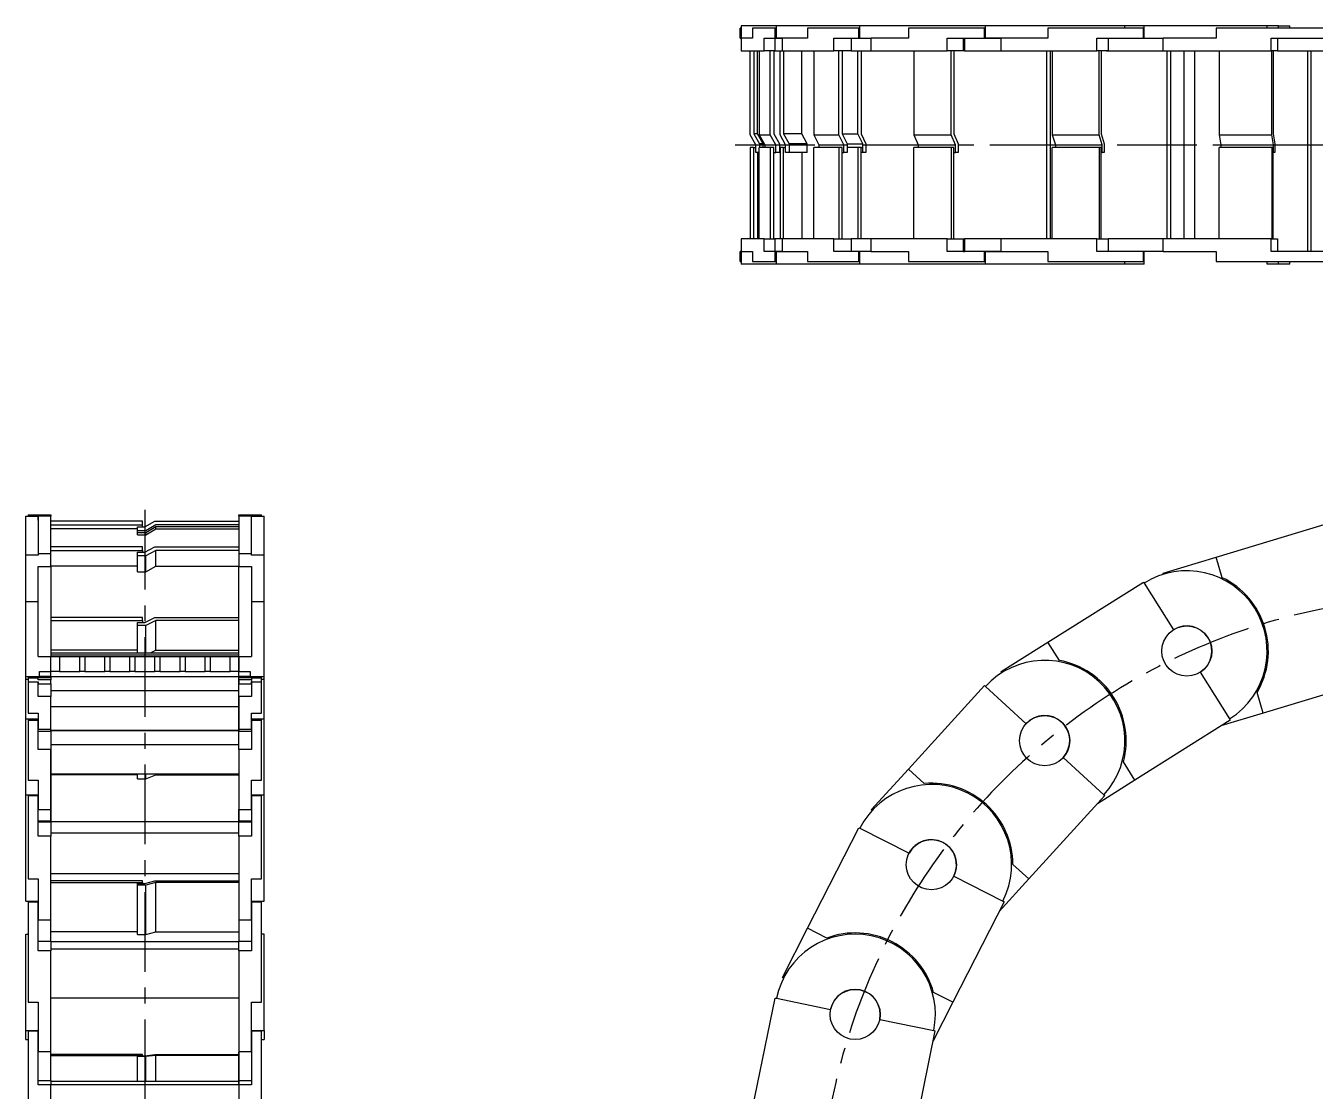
# Model space of a CAD drawing. Extents: x -285 to 1005, y -696 to 95.
# Drawn here: x -285 to 229, y -330 to 95 of the extents above; entities that cross this region are included whole.
import ezdxf

# ---------------------------------------------------------------- set-up
doc = ezdxf.new("R2010")
doc.units = 0
doc.linetypes.add('CENTER', pattern=[50.8, 31.75, -6.35, 6.35, -6.35])
doc.layers.get('0').update_dxf_attribs({"linetype": 'CONTINUOUS'})
doc.layers.add('CENTER', color=1, linetype='CONTINUOUS')

msp = doc.modelspace()

# ---------------------------------------------------------------- linework, layer by layer
at = {"color": 7, "linetype": 'CONTINUOUS'}
for p, q in [((0, 90), (0, 94)), ((0.428146, 94), (0, 94)), ((0.428146, 95), (0.428146, 90)), ((14.542542, 95), (0.428146, 95)), ((5.011215, 94), (5.011215, 90)), ((14.052738, 94), (5.011215, 94)), ((14.052738, 90), (14.052738, 94)), ((14.542542, 94), (14.052738, 94)), ((77.889969, 95), (14.542542, 95)), ((47.785434, 95), (14.542542, 95)), ((14.542542, 94), (14.542542, 95)), ((14.542542, 90), (14.542542, 94)), ((26.915563, 94), (26.915563, 90)), ((47.339901, 94), (26.915563, 94)), ((47.339901, 90), (47.339901, 94)), ((47.785434, 94), (47.339901, 94)), ((97.839934, 95), (47.785434, 95)), ((97.839934, 95), (47.785434, 95)), ((47.785434, 94), (47.785434, 95)), ((47.785434, 90), (47.785434, 94)), ((67.130476, 94), (67.130476, 90)), ((97.470671, 94), (67.130476, 94)), ((97.470671, 90), (97.470671, 94)), ((97.839934, 94), (97.470671, 94)), ((153.47272, 95), (97.839934, 95)), ((153.47272, 95), (97.839934, 95)), ((97.839934, 94), (97.839934, 95)), ((97.839934, 90), (97.839934, 94)), ((160.844456, 94), (122.767557, 94)), ((122.767557, 94), (122.767557, 90)), ((161.110926, 95), (153.47272, 95)), ((153.47272, 94), (153.47272, 95)), ((160.844456, 90), (160.844456, 94)), ((161.110926, 94), (160.844456, 94)), ((210.164992, 95), (161.110926, 95)), ((161.110926, 94), (161.110926, 95)), ((161.110926, 90), (161.110926, 94)), ((189.83073, 94), (189.83073, 90)), ((232.909497, 94), (189.83073, 94)), ((214.734967, 95), (210.164992, 95)), ((214.734967, 95), (210.164992, 95)), ((210.164992, 94), (210.164992, 95)), ((214.734967, 95), (219.251173, 95)), ((214.734967, 94), (214.734967, 95)), ((219.251173, 94), (219.251173, 95)), ((0, 90), (0.428146, 90)), ((0.428146, 90), (0.428146, 85)), ((0.428146, 90), (0.590915, 90)), ((0.590915, 90), (0.428146, 90)), ((0.590915, 85), (0.590915, 90)), ((5.011215, 90), (0.590915, 90)), ((9.632438, 85), (9.632438, 90)), ((9.632438, 90), (14.052738, 90)), ((13.889969, 90), (13.889969, 85)), ((16.930331, 90), (14.052738, 90)), ((14.052738, 90), (14.542542, 90)), ((14.542542, 90), (16.930331, 90)), ((26.915563, 90), (16.930331, 90)), ((16.930331, 85), (16.930331, 90)), ((37.354669, 85), (37.354669, 90)), ((37.354669, 90), (47.339901, 90)), ((44.299539, 90), (44.299539, 85)), ((47.339901, 90), (47.785434, 90)), ((47.785434, 90), (47.339901, 90)), ((47.785434, 90), (47.339901, 90)), ((47.785434, 90), (52.297491, 90)), ((52.297491, 85), (52.297491, 90)), ((67.130476, 90), (52.297491, 90)), ((82.637687, 85), (82.637687, 90)), ((82.637687, 90), (97.470671, 90)), ((88.972937, 89.995), (88.972937, 85)), ((89.47272, 89.995), (88.972937, 89.995)), ((89.47272, 90), (89.47272, 85)), ((97.470671, 90), (97.839934, 90)), ((104.152184, 90), (97.470671, 90)), ((97.839934, 90), (104.152184, 90)), ((122.767557, 90), (104.152184, 90)), ((104.152184, 85), (104.152184, 90)), ((142.229083, 90), (160.844456, 90)), ((142.229083, 85), (142.229083, 90)), ((146.800773, 89.995), (146.800773, 85)), ((160.844456, 90), (161.110926, 90)), ((161.110926, 90), (160.844456, 90)), ((161.110926, 90), (168.769999, 90)), ((189.83073, 90), (168.769999, 90)), ((168.769999, 85), (168.769999, 90)), ((211.848767, 90), (232.909497, 90)), ((211.848767, 85), (211.848767, 90)), ((214.328539, 89.995), (214.328539, 85)), ((0.428146, 85), (0.590915, 85)), ((0.590915, 85), (9.632438, 85)), ((3.989818, 51.5), (3.989818, 85)), ((5.486502, 85), (5.486502, 51.901924)), ((6.948617, 51.901924), (6.948617, 85)), ((7.560694, 85), (7.560694, 51.5)), ((13.889969, 85), (9.632438, 85)), ((11.980995, 51.5), (11.980995, 85)), ((13.450405, 85), (13.450405, 51.901924)), ((13.889969, 85), (16.930331, 85)), ((15.955825, 51.5), (15.955825, 85)), ((16.930331, 85), (37.354669, 85)), ((17.372284, 85), (17.372284, 51.901924)), ((24.6118, 51.901924), (24.6118, 85)), ((29.370165, 85), (29.370165, 51.5)), ((44.299539, 85), (37.354669, 85)), ((39.355397, 51.5), (39.355397, 85)), ((40.691995, 85), (40.691995, 51.901924)), ((44.299539, 85), (52.297491, 85)), ((44.299539, 85), (52.297491, 85)), ((47.019569, 51.901924), (47.019569, 85)), ((48.254067, 85), (48.254067, 51.901924)), ((52.297491, 85), (82.637687, 85)), ((69.3139, 85), (69.3139, 51.5)), ((88.972937, 85), (82.637687, 85)), ((84.146885, 51.5), (84.146885, 85)), ((85.254672, 85), (85.254672, 51.901924)), ((89.47272, 85), (88.972937, 85)), ((89.47272, 85), (88.972937, 85)), ((89.47272, 85), (104.152184, 85)), ((89.47272, 85), (104.152184, 85)), ((104.152184, 85), (142.229083, 85)), ((122.277507, 10), (122.277507, 85)), ((123.622558, 85), (123.622558, 10)), ((124.522983, 85), (124.522983, 51.5)), ((146.800773, 85), (142.229083, 85)), ((143.138356, 51.5), (143.138356, 85)), ((143.937765, 85), (143.937765, 51.901924)), ((146.164992, 85), (168.769999, 85)), ((168.769999, 85), (211.848767, 85)), ((170.312077, 10), (170.312077, 85)), ((171.625082, 85), (171.625082, 10)), ((176.934287, 85), (176.934287, 10)), ((181.26495, 85), (181.26495, 10)), ((191.032075, 85), (191.032075, 51.5)), ((214.328539, 85), (211.848767, 85)), ((212.092805, 51.5), (212.092805, 85)), ((212.52642, 85), (212.52642, 51.901924)), ((214.328539, 85), (241.139062, 85)), ((226.357901, 5), (226.357901, 85)), ((227.544555, 85), (227.544555, 5)), ((6.294113, 47.5), (3.989818, 51.5)), ((5.486502, 51.901924), (7.790797, 47.901924)), ((6.948617, 51.901924), (5.486502, 51.901924)), ((9.252912, 47.901924), (6.948617, 51.901924)), ((7.560694, 51.5), (9.823, 47.5)), ((7.560694, 51.5), (11.980995, 51.5)), ((14.2433, 47.5), (11.980995, 51.5)), ((13.450405, 51.901924), (15.712711, 47.901924)), ((18.136606, 47.5), (15.955825, 51.5)), ((24.6118, 51.901924), (17.372284, 51.901924)), ((17.372284, 51.901924), (19.553065, 47.901924)), ((26.792581, 47.901924), (24.6118, 51.901924)), ((29.370165, 51.5), (31.427993, 47.5)), ((29.370165, 51.5), (39.355397, 51.5)), ((41.413225, 47.5), (39.355397, 51.5)), ((40.691995, 51.901924), (42.749824, 47.901924)), ((40.691995, 51.901924), (47.019569, 51.901924)), ((48.920203, 47.901924), (47.019569, 51.901924)), ((48.254067, 51.901924), (50.154702, 47.901924)), ((69.3139, 51.5), (71.01945, 47.5)), ((69.3139, 51.5), (84.146885, 51.5)), ((85.852434, 47.5), (84.146885, 51.5)), ((85.254672, 51.901924), (86.960221, 47.901924)), ((124.522983, 51.5), (125.753754, 47.5)), ((124.522983, 51.5), (143.138356, 51.5)), ((144.369127, 47.5), (143.138356, 51.5)), ((143.937765, 51.901924), (145.168536, 47.901924)), ((191.032075, 51.5), (191.699669, 47.5)), ((191.032075, 51.5), (212.092805, 51.5)), ((212.760399, 47.5), (212.092805, 51.5)), ((212.52642, 51.901924), (213.194014, 47.901924)), ((3.989818, 46.5), (3.989818, 10)), ((5.486502, 46.5), (3.989818, 46.5)), ((5.486502, 10), (5.486502, 46.5)), ((5.486502, 46.5), (6.294113, 46.5)), ((6.294113, 44.5), (6.294113, 47.5)), ((7.560694, 10), (7.560694, 46.5)), ((11.980995, 46.5), (7.560694, 46.5)), ((7.790797, 47.901924), (7.790797, 46.5)), ((9.252912, 47.901924), (7.790797, 47.901924)), ((9.252912, 46.5), (9.252912, 47.901924)), ((9.823, 47.5), (9.823, 46.5)), ((9.823, 47.5), (14.2433, 47.5)), ((11.980995, 46.5), (11.980995, 10)), ((13.450405, 46.5), (11.980995, 46.5)), ((13.450405, 10), (13.450405, 46.5)), ((14.2433, 44.5), (14.2433, 47.5)), ((15.712711, 47.901924), (15.712711, 44.5)), ((15.955825, 46.5), (15.955825, 10)), ((17.372284, 46.5), (15.955825, 46.5)), ((17.372284, 10), (17.372284, 46.5)), ((17.372284, 46.5), (18.136606, 46.5)), ((18.136606, 44.5), (18.136606, 47.5)), ((19.553065, 47.901924), (19.553065, 44.5)), ((26.792581, 47.901924), (19.553065, 47.901924)), ((26.792581, 44.5), (26.792581, 47.901924)), ((29.370165, 10), (29.370165, 46.5)), ((39.355397, 46.5), (29.370165, 46.5)), ((31.427993, 47.5), (41.413225, 47.5)), ((31.427993, 47.5), (31.427993, 46.5)), ((39.355397, 46.5), (39.355397, 10)), ((40.691995, 46.5), (39.355397, 46.5)), ((40.691995, 10), (40.691995, 46.5)), ((41.413225, 44.5), (41.413225, 47.5)), ((42.749824, 47.901924), (42.749824, 44.5)), ((42.749824, 47.901924), (48.920203, 47.901924)), ((48.254067, 46.5), (42.749824, 46.5)), ((47.019569, 46.5), (47.019569, 10)), ((48.254067, 10), (48.254067, 46.5)), ((48.254067, 46.5), (48.920203, 46.5)), ((48.920203, 44.5), (48.920203, 47.901924)), ((50.154702, 47.901924), (50.154702, 44.5)), ((69.3139, 10), (69.3139, 46.5)), ((84.146885, 46.5), (69.3139, 46.5)), ((71.01945, 47.5), (85.852434, 47.5)), ((71.01945, 47.5), (71.01945, 46.5)), ((84.146885, 46.5), (84.146885, 10)), ((85.254672, 46.5), (84.146885, 46.5)), ((85.254672, 10), (85.254672, 46.5)), ((85.852434, 44.5), (85.852434, 47.5)), ((86.960221, 47.901924), (86.960221, 44.5)), ((143.138356, 46.5), (124.522983, 46.5)), ((124.522983, 10), (124.522983, 46.5)), ((125.753754, 47.5), (144.369127, 47.5)), ((125.753754, 47.5), (125.753754, 46.5)), ((143.138356, 46.5), (143.138356, 10)), ((143.937765, 46.5), (143.138356, 46.5)), ((143.937765, 10), (143.937765, 46.5)), ((144.369127, 44.5), (144.369127, 47.5)), ((145.168536, 47.901924), (145.168536, 44.5)), ((191.032075, 10), (191.032075, 46.5)), ((212.092805, 46.5), (191.032075, 46.5)), ((191.699669, 47.5), (212.760399, 47.5)), ((191.699669, 47.5), (191.699669, 46.5)), ((212.092805, 46.5), (212.092805, 10)), ((212.52642, 46.5), (212.092805, 46.5)), ((212.52642, 10), (212.52642, 46.5)), ((212.760399, 44.5), (212.760399, 47.5)), ((213.194014, 47.901924), (213.194014, 44.5)), ((7.560694, 44.5), (6.294113, 44.5)), ((6.948617, 44.5), (6.948617, 10)), ((13.450405, 44.5), (14.2433, 44.5)), ((15.712711, 44.5), (14.2433, 44.5)), ((19.553065, 44.5), (18.136606, 44.5)), ((26.792581, 44.5), (19.553065, 44.5)), ((24.6118, 44.5), (24.6118, 10)), ((40.691995, 44.5), (41.413225, 44.5)), ((42.749824, 44.5), (41.413225, 44.5)), ((50.154702, 44.5), (48.254067, 44.5)), ((85.254672, 44.5), (85.852434, 44.5)), ((86.960221, 44.5), (85.852434, 44.5)), ((143.937765, 44.5), (144.369127, 44.5)), ((145.168536, 44.5), (144.369127, 44.5)), ((212.52642, 44.5), (212.760399, 44.5)), ((213.194014, 44.5), (212.760399, 44.5)), ((0.428146, 10), (0.428146, 5)), ((0.590915, 10), (0.428146, 10)), ((0.590915, 5), (0.590915, 10)), ((9.632438, 10), (0.590915, 10)), ((9.632438, 5), (9.632438, 10)), ((9.632438, 10), (13.889969, 10)), ((13.889969, 10), (13.889969, 5)), ((16.930331, 10), (13.889969, 10)), ((37.354669, 10), (16.930331, 10)), ((16.930331, 5), (16.930331, 10)), ((37.354669, 5), (37.354669, 10)), ((37.354669, 10), (44.299539, 10)), ((52.297491, 10), (44.299539, 10)), ((52.297491, 10), (44.299539, 10)), ((44.299539, 10), (44.299539, 5)), ((82.637687, 10), (52.297491, 10)), ((52.297491, 5), (52.297491, 10)), ((82.637687, 5), (82.637687, 10)), ((82.637687, 10), (88.972937, 10)), ((88.972937, 10), (88.972937, 5.005)), ((88.972937, 10), (89.472774, 10)), ((88.972937, 10), (89.472774, 10)), ((89.47272, 10), (89.47272, 5)), ((104.152184, 10), (89.47272, 10)), ((104.152184, 10), (89.47272, 10)), ((142.229083, 10), (104.152184, 10)), ((104.152184, 5), (104.152184, 10)), ((142.229083, 5), (142.229083, 10)), ((142.229083, 10), (146.800773, 10)), ((168.769999, 10), (146.800773, 10)), ((146.800773, 10), (146.800773, 5.005)), ((211.848767, 10), (168.769999, 10)), ((168.769999, 5), (168.769999, 10)), ((211.848767, 5), (211.848767, 10)), ((211.848767, 10), (214.328539, 10)), ((214.328539, 10), (214.328539, 5.005)), ((0, 1), (0, 5)), ((0.428146, 5), (0, 5)), ((0, 1), (0.428146, 1)), ((0.428146, 5), (0.428146, 0)), ((0.428146, 5), (0.590915, 5)), ((14.542542, 0), (0.428146, 0)), ((0.590915, 5), (5.011215, 5)), ((14.542542, 0), (4.880952, 0)), ((5.011215, 5), (5.011215, 1)), ((5.011215, 1), (14.052738, 1)), ((14.052738, 5), (9.632438, 5)), ((14.052738, 1), (14.052738, 5)), ((14.052738, 5), (16.930331, 5)), ((14.542542, 5), (14.052738, 5)), ((14.052738, 1), (14.542542, 1)), ((14.542542, 1), (14.542542, 5)), ((16.930331, 5), (14.542542, 5)), ((14.542542, 0), (14.542542, 1)), ((97.839934, 0), (14.542542, 0)), ((47.785434, 0), (14.542542, 0)), ((16.930331, 5), (26.915563, 5)), ((26.915563, 5), (26.915563, 1)), ((26.915563, 1), (47.339901, 1)), ((47.339901, 5), (37.354669, 5)), ((47.339901, 1), (47.339901, 5)), ((47.785434, 5), (47.339901, 5)), ((47.339901, 1), (47.785434, 1)), ((47.785434, 1), (47.785434, 5)), ((52.297491, 5), (47.785434, 5)), ((47.785434, 0), (47.785434, 1)), ((52.297491, 5), (67.130476, 5)), ((67.130476, 5), (67.130476, 1)), ((67.130476, 1), (97.470671, 1)), ((97.470671, 5), (82.637687, 5)), ((88.972937, 5.005), (89.47272, 5.005)), ((97.470671, 1), (97.470671, 5)), ((97.839934, 5), (97.470671, 5)), ((97.470671, 5), (104.152184, 5)), ((97.470671, 1), (97.839934, 1)), ((97.839934, 1), (97.839934, 5)), ((104.152184, 5), (97.839934, 5)), ((97.839934, 0), (97.839934, 1)), ((161.110926, 0), (97.839934, 0)), ((104.152184, 5), (122.767557, 5)), ((122.767557, 5), (122.767557, 1)), ((122.767557, 1), (160.844456, 1)), ((160.844456, 5), (142.229083, 5)), ((153.47272, 0), (153.47272, 1)), ((160.844456, 1), (160.844456, 5)), ((161.110926, 5), (160.844456, 5)), ((160.844456, 1), (161.110926, 1)), ((161.110926, 1), (161.110926, 5)), ((168.769999, 5), (161.110926, 5)), ((161.110926, 0), (161.110926, 1)), ((168.769999, 5), (189.83073, 5)), ((189.83073, 5), (189.83073, 1)), ((189.83073, 1), (232.909497, 1)), ((210.164992, 0), (210.164992, 1)), ((214.734967, 0), (210.164992, 0)), ((214.734967, 0), (210.164992, 0)), ((232.909497, 5), (211.848767, 5)), ((214.734967, 0), (214.734967, 1)), ((219.251173, 0), (214.75552, 0)), ((219.251173, 0), (219.251173, 1)), ((-284.830106, -164.478771), (-284.830106, -100.5)), ((-284.830106, -116.037546), (-284.830106, -100.5)), ((-284.830106, -100.5), (-283.830106, -100.5)), ((-283.830106, -100), (-279.830106, -100)), ((-283.830106, -100), (-283.830106, -100.5)), ((-283.830106, -100.021561), (-283.830106, -100.5)), ((-283.830106, -100.5), (-279.830106, -100.5)), ((-279.830106, -100), (-274.830106, -100)), ((-279.830106, -100.5), (-279.830106, -100)), ((-274.830106, -100.5), (-279.830106, -100.5)), ((-279.830106, -100.5), (-279.830106, -115.517955)), ((-279.830106, -102.102632), (-279.830106, -100.5)), ((-279.825106, -102.102632), (-279.830106, -102.102632)), ((-274.830106, -100), (-274.830106, -100.5)), ((-274.830106, -115.517955), (-274.830106, -100.5)), ((-238.330106, -102.5), (-274.830106, -102.5)), ((-238.330106, -104), (-238.330106, -102.5)), ((-237.330106, -104.809401), (-233.330106, -102.5)), ((-233.330106, -102.5), (-199.830106, -102.5)), ((-199.830106, -100), (-194.830106, -100)), ((-199.830106, -100.5), (-199.830106, -100)), ((-194.830106, -100.5), (-199.830106, -100.5)), ((-199.830106, -100.5), (-199.830106, -115.517955)), ((-194.830106, -102.102632), (-194.835106, -102.102632)), ((-194.830106, -100), (-190.830106, -100)), ((-194.830106, -100), (-194.830106, -100.5)), ((-194.830106, -100.5), (-190.830106, -100.5)), ((-194.830106, -115.517955), (-194.830106, -100.5)), ((-190.830106, -100.5), (-190.830106, -100)), ((-190.830106, -100.5), (-189.830106, -100.5)), ((-189.830106, -116.037546), (-189.830106, -100.5)), ((-274.830106, -104), (-238.330106, -104)), ((-240.330106, -105.63958), (-274.830106, -105.63958)), ((-240.330106, -104.809401), (-237.330106, -104.809401)), ((-240.330106, -106.309401), (-240.330106, -104.809401)), ((-236.928182, -106.309401), (-240.330106, -106.309401)), ((-240.330106, -107.146218), (-240.330106, -106.309401)), ((-236.928182, -107.146218), (-240.330106, -107.146218)), ((-240.330106, -107.947449), (-240.330106, -107.146218)), ((-240.330106, -107.947449), (-236.928182, -107.947449)), ((-238.330106, -104.809401), (-238.330106, -104)), ((-232.928182, -104), (-236.928182, -106.309401)), ((-232.928182, -104.838349), (-236.928182, -107.146218)), ((-236.928182, -107.947449), (-232.928182, -105.63958)), ((-236.928182, -107.947449), (-236.928182, -107.146218)), ((-199.830106, -104), (-232.928182, -104)), ((-199.830106, -104.838349), (-232.928182, -104.838349)), ((-232.928182, -105.63958), (-232.928182, -104.838349)), ((-232.928182, -105.63958), (-199.830106, -105.63958)), ((189.83073, -116.836123), (232.909497, -103.827671)), ((-238.330106, -112.725162), (-274.830106, -112.725162)), ((-238.330106, -114.161121), (-238.330106, -112.725162)), ((-237.330106, -114.935965), (-233.330106, -112.725162)), ((-233.330106, -112.725162), (-199.830106, -112.725162)), ((-279.830106, -116.037546), (-284.830106, -116.037546)), ((-284.830106, -134.5), (-284.830106, -116.037546)), ((-274.830106, -115.517955), (-279.830106, -115.517955)), ((-279.830106, -115.517955), (-279.830106, -116.037546)), ((-274.830106, -114.161121), (-238.330106, -114.161121)), ((-274.830106, -120.643594), (-274.830106, -115.517955)), ((-240.330106, -114.935965), (-237.330106, -114.935965)), ((-240.330106, -116.371924), (-240.330106, -114.935965)), ((-236.928182, -116.371924), (-240.330106, -116.371924)), ((-240.330106, -122.731611), (-240.330106, -116.371924)), ((-238.330106, -114.161121), (-238.330106, -114.935965)), ((-232.928182, -114.161121), (-236.928182, -116.371924)), ((-236.928182, -122.731611), (-236.928182, -116.371924)), ((-199.830106, -114.161121), (-232.928182, -114.161121)), ((-232.928182, -120.520808), (-232.928182, -114.161121)), ((-199.830106, -115.517955), (-199.830106, -120.643594)), ((-194.830106, -115.517955), (-199.830106, -115.517955)), ((-194.830106, -116.037546), (-194.830106, -115.517955)), ((-189.830106, -116.037546), (-194.830106, -116.037546)), ((-189.830106, -134.5), (-189.830106, -116.037546)), ((168.769999, -123.19581), (189.83073, -116.836123)), ((192.310503, -125.048135), (189.83073, -116.836123)), ((-279.830106, -120.643594), (-274.830106, -120.643594)), ((-279.830106, -134.5), (-279.830106, -120.643594)), ((-240.330106, -120.520808), (-274.830106, -120.520808)), ((-274.830106, -120.643594), (-274.830106, -156.5)), ((-240.330106, -122.731611), (-236.928182, -122.731611)), ((-236.928182, -122.731611), (-232.928182, -120.520808)), ((-232.928182, -120.520808), (-199.830106, -120.520808)), ((-199.830106, -120.643594), (-194.830106, -120.643594)), ((-199.830106, -156.5), (-199.830106, -120.643594)), ((-194.830106, -120.643594), (-194.830106, -134.5)), ((168.914537, -123.674463), (168.769999, -123.19581)), ((122.767557, -150.79055), (160.844456, -126.80827)), ((160.844456, -126.80827), (161.110926, -127.231347)), ((161.110926, -127.231347), (172.835596, -145.84672)), ((-284.830106, -134.5), (-279.830106, -134.5)), ((-284.830106, -164.5), (-284.830106, -134.5)), ((-279.830106, -156.5), (-279.830106, -134.5)), ((-194.830106, -134.5), (-189.830106, -134.5)), ((-194.830106, -134.5), (-194.830106, -156.5)), ((-189.830106, -164.5), (-189.830106, -134.5)), ((-238.330106, -140.914793), (-274.830106, -140.914793)), ((-274.830106, -142.184023), (-238.330106, -142.184023)), ((-240.330106, -142.868901), (-237.330106, -142.868901)), ((-240.330106, -144.138131), (-240.330106, -142.868901)), ((-238.330106, -142.184023), (-238.330106, -140.914793)), ((-238.330106, -142.184023), (-238.330106, -142.868901)), ((-237.330106, -142.868901), (-233.330106, -140.914793)), ((-232.928182, -142.184023), (-236.928182, -144.138131)), ((-233.330106, -140.914793), (-199.830106, -140.914793)), ((-199.830106, -142.184023), (-232.928182, -142.184023)), ((-232.928182, -153.908694), (-232.928182, -142.184023)), ((-236.928182, -144.138131), (-240.330106, -144.138131)), ((-240.330106, -155), (-240.330106, -144.138131)), ((-236.928182, -155), (-236.928182, -144.138131)), ((-240.330106, -153.908694), (-274.830106, -153.908694)), ((-235.162054, -155), (-232.928182, -153.908694)), ((-232.928182, -153.908694), (-199.830106, -153.908694)), ((104.152184, -162.51522), (122.767557, -150.79055)), ((127.339247, -158.049067), (122.767557, -150.79055)), ((-279.830106, -156.5), (-274.830106, -156.5)), ((-274.830106, -155), (-199.830106, -155)), ((-199.830106, -155.952079), (-274.830106, -155.952079)), ((-274.830106, -156.5), (-271.330106, -156.5)), ((-274.830106, -162.5), (-274.830106, -156.5)), ((-271.330106, -156.5), (-263.330106, -156.5)), ((-271.330106, -156.5), (-271.330106, -162.5)), ((-263.330106, -162.5), (-263.330106, -156.5)), ((-263.330106, -156.5), (-261.330106, -156.5)), ((-261.330106, -156.5), (-253.330106, -156.5)), ((-261.330106, -156.5), (-261.330106, -162.5)), ((-253.330106, -156.5), (-251.330106, -156.5)), ((-253.330106, -162.5), (-253.330106, -156.5)), ((-251.330106, -156.5), (-243.330106, -156.5)), ((-251.330106, -156.5), (-251.330106, -162.5)), ((-243.330106, -162.5), (-243.330106, -156.5)), ((-243.330106, -156.5), (-241.330106, -156.5)), ((-241.330106, -156.5), (-233.330106, -156.5)), ((-241.330106, -156.5), (-241.330106, -162.5)), ((-233.330106, -162.5), (-233.330106, -156.5)), ((-233.330106, -156.5), (-231.330106, -156.5)), ((-231.330106, -156.5), (-223.330106, -156.5)), ((-231.330106, -156.5), (-231.330106, -162.5)), ((-223.330106, -156.5), (-221.330106, -156.5)), ((-223.330106, -162.5), (-223.330106, -156.5)), ((-221.330106, -156.5), (-213.330106, -156.5)), ((-221.330106, -156.5), (-221.330106, -162.5)), ((-213.330106, -162.5), (-213.330106, -156.5)), ((-213.330106, -156.5), (-211.330106, -156.5)), ((-211.330106, -156.5), (-203.330106, -156.5)), ((-211.330106, -156.5), (-211.330106, -162.5)), ((-203.330106, -156.5), (-199.830106, -156.5)), ((-203.330106, -162.5), (-203.330106, -156.5)), ((-199.830106, -156.5), (-199.830106, -162.5)), ((-199.830106, -156.5), (-194.830106, -156.5)), ((-199.830106, -165), (-199.830106, -157)), ((-284.830106, -181.385159), (-284.830106, -164.478771)), ((-284.830106, -165.573905), (-284.830106, -164.478771)), ((-284.830106, -211.590453), (-284.830106, -164.5)), ((-284.830106, -164.5), (-279.330106, -164.5)), ((-283.830106, -164.5), (-283.830106, -165)), ((-279.830106, -165), (-279.830106, -164.5)), ((-279.330106, -162.5), (-274.830106, -162.5)), ((-279.330106, -164.5), (-279.330106, -162.5)), ((-274.830106, -164.5), (-279.330106, -164.5)), ((-271.330106, -162.5), (-274.830106, -162.5)), ((-274.830106, -164.5), (-274.830106, -162.5)), ((-274.830106, -164.5), (-199.830106, -164.5)), ((-274.830106, -164.5), (-274.830106, -165.779671)), ((-274.830106, -164.5), (-274.830106, -165)), ((-271.330106, -162.5), (-263.330106, -162.5)), ((-261.330106, -162.5), (-263.330106, -162.5)), ((-261.330106, -162.5), (-253.330106, -162.5)), ((-251.330106, -162.5), (-253.330106, -162.5)), ((-251.330106, -162.5), (-243.330106, -162.5)), ((-241.330106, -162.5), (-243.330106, -162.5)), ((-241.330106, -162.5), (-233.330106, -162.5)), ((-231.330106, -162.5), (-233.330106, -162.5)), ((-231.330106, -162.5), (-223.330106, -162.5)), ((-221.330106, -162.5), (-223.330106, -162.5)), ((-221.330106, -162.5), (-213.330106, -162.5)), ((-211.330106, -162.5), (-213.330106, -162.5)), ((-211.330106, -162.5), (-203.330106, -162.5)), ((-199.830106, -162.5), (-203.330106, -162.5)), ((-199.830106, -162.5), (-195.330106, -162.5)), ((-199.830106, -164.5), (-199.830106, -162.5)), ((-199.830106, -185.845243), (-199.830106, -164.477032)), ((-195.330106, -164.5), (-199.830106, -164.5)), ((-195.330106, -162.5), (-195.330106, -164.5)), ((-195.330106, -164.5), (-189.830106, -164.5)), ((-194.830106, -164.5), (-194.830106, -165)), ((-190.830106, -165), (-190.830106, -164.5)), ((-189.830106, -181.385159), (-189.830106, -164.478771)), ((-189.830106, -165.573905), (-189.830106, -164.478771)), ((-189.830106, -211.590453), (-189.830106, -164.5)), ((104.418654, -162.938297), (104.152184, -162.51522)), ((183.494387, -162.769786), (195.219057, -181.385159)), ((-284.830106, -181.385159), (-284.830106, -165.573905)), ((-284.830106, -165.573905), (-283.830106, -165.573905)), ((-283.830106, -165), (-279.830106, -165)), ((-283.830106, -165), (-283.830106, -166.617322)), ((-283.830106, -166.617322), (-279.830106, -166.617322)), ((-283.830106, -166.617322), (-283.830106, -179.061009)), ((-274.830106, -165), (-279.830106, -165)), ((-279.830106, -165.779671), (-279.830106, -165)), ((-274.830106, -165.779671), (-279.830106, -165.779671)), ((-279.830106, -166.617322), (-279.830106, -167.418554)), ((-279.830106, -172.412245), (-279.830106, -166.617322)), ((-279.830106, -167.418554), (-274.830106, -167.418554)), ((-274.830106, -167.418554), (-274.830106, -165.779671)), ((-274.830106, -167.418554), (-274.830106, -172.412245)), ((-194.830106, -165), (-199.830106, -165)), ((-199.830106, -165.779671), (-199.830106, -165)), ((-194.830106, -165.779671), (-199.830106, -165.779671)), ((-199.830106, -165.779671), (-199.830106, -167.418554)), ((-199.830106, -172.412245), (-199.830106, -165.779671)), ((-199.830106, -167.418554), (-194.830106, -167.418554)), ((-194.830106, -164.978439), (-194.830106, -165.779671)), ((-194.830106, -165), (-190.830106, -165)), ((-194.830106, -166.052558), (-194.830106, -172.412245)), ((-194.830106, -166.617322), (-190.830106, -166.617322)), ((-194.830106, -167.418554), (-194.830106, -166.617322)), ((-190.830106, -166.617322), (-190.830106, -165)), ((-190.830106, -165.573905), (-189.830106, -165.573905)), ((-190.830106, -166.052558), (-190.830106, -165.573905)), ((-190.830106, -179.061009), (-190.830106, -166.617322)), ((-189.830106, -181.385159), (-189.830106, -165.573905)), ((67.130476, -201.336445), (97.470671, -168.102839)), ((97.470671, -168.102839), (97.839934, -168.439953)), ((97.839934, -168.439953), (114.087474, -183.272937)), ((251.699482, -166.052558), (208.620715, -179.061009)), ((-274.830106, -172.412245), (-279.830106, -172.412245)), ((-199.830106, -170.163518), (-274.830106, -170.163518)), ((-274.830106, -185.420696), (-274.830106, -172.412245)), ((-194.830106, -172.412245), (-199.830106, -172.412245)), ((-199.830106, -172.412245), (-199.830106, -185.420696)), ((208.620715, -179.061009), (206.140942, -170.848997)), ((-283.830106, -179.061009), (-279.830106, -179.061009)), ((-279.830106, -179.061009), (-279.830106, -185.420696)), ((-199.830106, -176.523206), (-274.830106, -176.523206)), ((-194.830106, -179.061009), (-190.830106, -179.061009)), ((-194.830106, -185.420696), (-194.830106, -179.061009)), ((208.620715, -179.061009), (191.766993, -184.15031)), ((-284.830106, -181.385159), (-283.830106, -181.385159)), ((-283.830106, -181.385159), (-279.830106, -181.385159)), ((-283.830106, -181.385159), (-283.830106, -181.808236)), ((-283.830106, -181.808236), (-279.830106, -181.808236)), ((-283.830106, -181.808236), (-283.830106, -205.790516)), ((-279.830106, -193.532906), (-279.830106, -181.808236)), ((-194.830106, -181.385159), (-190.830106, -181.385159)), ((-194.830106, -181.808236), (-190.830106, -181.808236)), ((-194.830106, -181.808236), (-194.830106, -193.532906)), ((-190.830106, -181.385159), (-189.830106, -181.385159)), ((-190.830106, -181.808236), (-190.830106, -181.385159)), ((-190.830106, -205.790516), (-190.830106, -181.808236)), ((195.485527, -181.808236), (157.408628, -205.790516)), ((195.219057, -181.385159), (195.485527, -181.808236)), ((-279.830106, -185.420696), (-274.830106, -185.420696)), ((-279.830106, -186.308253), (-274.830106, -186.308253)), ((-274.830106, -186.308253), (-274.830106, -185.420696)), ((-274.830106, -185.845243), (-199.830106, -185.845243)), ((-199.830106, -186.143447), (-274.830106, -186.143447)), ((-274.830106, -186.308253), (-274.830106, -193.532906)), ((-274.830106, -190.134066), (-274.830106, -222.391421)), ((-199.830106, -185.420696), (-194.830106, -185.420696)), ((-199.830106, -185.420696), (-199.830106, -186.308253)), ((-199.830106, -186.274389), (-199.830106, -186.143447)), ((-199.830106, -193.532906), (-199.830106, -186.274389)), ((-199.830106, -186.308253), (-194.830106, -186.308253)), ((-274.830106, -193.532906), (-279.830106, -193.532906)), ((-199.830106, -191.683992), (-274.830106, -191.683992)), ((-274.830106, -217.515186), (-274.830106, -193.532906)), ((-199.830106, -193.532906), (-199.830106, -217.515186)), ((-194.830106, -193.532906), (-199.830106, -193.532906)), ((128.857965, -196.757469), (145.105506, -211.590453)), ((157.408628, -205.790516), (152.836938, -198.531999)), ((-199.830106, -203.408663), (-274.830106, -203.408663)), ((-240.330106, -203.664089), (-274.830106, -203.664089)), ((-240.330106, -205.221148), (-240.330106, -203.408663)), ((-240.330106, -205.221148), (-236.928182, -205.221148)), ((-236.928182, -205.221148), (-236.928182, -203.408663)), ((-236.928182, -205.221148), (-232.928182, -203.664089)), ((-232.928182, -203.664089), (-232.928182, -203.408663)), ((-232.928182, -203.664089), (-199.830106, -203.664089)), ((52.297491, -217.583985), (67.130476, -201.336445)), ((73.465726, -207.12013), (67.130476, -201.336445)), ((-283.830106, -205.790516), (-279.830106, -205.790516)), ((-279.830106, -205.790516), (-279.830106, -217.515186)), ((-194.830106, -217.515186), (-194.830106, -205.790516)), ((-194.830106, -205.790516), (-190.830106, -205.790516)), ((157.408628, -205.790516), (142.511789, -215.173112)), ((-284.830106, -254.020322), (-284.830106, -211.590453)), ((-284.830106, -254.020322), (-284.830106, -211.590453)), ((-284.830106, -211.590453), (-283.830106, -211.590453)), ((-283.830106, -211.590453), (-279.830106, -211.590453)), ((-283.830106, -211.590453), (-283.830106, -211.927567)), ((-283.830106, -211.927567), (-279.830106, -211.927567)), ((-283.830106, -211.927567), (-283.830106, -245.161172)), ((-279.830106, -228.175107), (-279.830106, -211.927567)), ((-194.830106, -211.590453), (-190.830106, -211.590453)), ((-194.830106, -211.927567), (-190.830106, -211.927567)), ((-194.830106, -211.927567), (-194.830106, -228.175107)), ((-190.830106, -211.590453), (-189.830106, -211.590453)), ((-190.830106, -211.927567), (-190.830106, -211.590453)), ((-190.830106, -245.161172), (-190.830106, -211.927567)), ((-189.830106, -254.020322), (-189.830106, -211.590453)), ((-189.830106, -254.020322), (-189.830106, -211.590453)), ((145.474768, -211.927567), (115.134572, -245.161172)), ((145.105506, -211.590453), (145.474768, -211.927567)), ((-279.830106, -217.515186), (-274.830106, -217.515186)), ((-274.830106, -222.015203), (-274.830106, -217.515186)), ((-274.830106, -222.015203), (-274.830106, -217.515186)), ((-199.830106, -217.515186), (-194.830106, -217.515186)), ((-199.830106, -222.391421), (-199.830106, -217.515186)), ((-199.830106, -217.515186), (-199.830106, -222.015203)), ((52.666753, -217.921098), (52.297491, -217.583985)), ((-279.825106, -222.015203), (-274.830106, -222.015203)), ((-279.825106, -222.391421), (-274.830106, -222.391421)), ((-274.830106, -222.391421), (-274.830106, -228.175107)), ((-199.830106, -222.44402), (-274.830106, -222.44402)), ((-199.830106, -222.015203), (-194.835106, -222.015203)), ((-199.830106, -222.391421), (-194.835106, -222.391421)), ((-199.830106, -228.175107), (-199.830106, -222.391421)), ((26.915563, -264.843398), (47.339901, -224.745438)), ((47.339901, -224.745438), (47.785434, -224.972375)), ((47.785434, -224.972375), (67.388881, -234.957607)), ((-274.830106, -228.175107), (-279.830106, -228.175107)), ((-199.830106, -226.858803), (-274.830106, -226.858803)), ((-274.830106, -261.408712), (-274.830106, -228.175107)), ((-199.830106, -228.175107), (-199.830106, -261.408712)), ((-194.830106, -228.175107), (-199.830106, -228.175107)), ((115.134572, -245.161172), (108.799322, -239.377486)), ((-283.830106, -245.161172), (-279.830106, -245.161172)), ((-279.830106, -245.161172), (-279.830106, -261.408712)), ((-199.830106, -243.106343), (-274.830106, -243.106343)), ((-238.330106, -245.929103), (-274.830106, -245.929103)), ((-274.830106, -246.609914), (-238.330106, -246.609914)), ((-238.330106, -246.609914), (-238.330106, -245.929103)), ((-238.330106, -246.609914), (-238.330106, -246.977281)), ((-237.330106, -246.977281), (-233.330106, -245.929103)), ((-232.928182, -246.609914), (-236.928182, -247.658092)), ((-233.330106, -245.929103), (-199.830106, -245.929103)), ((-199.830106, -246.609914), (-232.928182, -246.609914)), ((-232.928182, -266.213362), (-232.928182, -246.609914)), ((-194.830106, -245.161172), (-190.830106, -245.161172)), ((-194.830106, -261.408712), (-194.830106, -245.161172)), ((85.210197, -244.03509), (104.813644, -254.020322)), ((115.134572, -245.161172), (103.264566, -258.163167)), ((-240.330106, -246.977281), (-237.330106, -246.977281)), ((-240.330106, -247.658092), (-240.330106, -246.977281)), ((-236.928182, -247.658092), (-240.330106, -247.658092)), ((-240.330106, -267.261539), (-240.330106, -247.658092)), ((-236.928182, -267.261539), (-236.928182, -247.658092)), ((-284.830106, -254.020322), (-283.830106, -254.020322)), ((-283.830106, -254.020322), (-279.830106, -254.020322)), ((-283.830106, -254.020322), (-283.830106, -254.24726)), ((-283.830106, -254.24726), (-279.830106, -254.24726)), ((-283.830106, -254.24726), (-283.830106, -294.34522)), ((-279.830106, -273.850707), (-279.830106, -254.24726)), ((-194.830106, -254.020322), (-190.830106, -254.020322)), ((-194.830106, -254.24726), (-190.830106, -254.24726)), ((-194.830106, -254.24726), (-194.830106, -273.850707)), ((-190.830106, -254.020322), (-189.830106, -254.020322)), ((-190.830106, -254.24726), (-190.830106, -254.020322)), ((-190.830106, -294.34522), (-190.830106, -254.24726)), ((105.259177, -254.24726), (84.834839, -294.34522)), ((104.813644, -254.020322), (105.259177, -254.24726)), ((-279.830106, -261.408712), (-274.830106, -261.408712)), ((-274.830106, -269.957259), (-274.830106, -261.408712)), ((-199.830106, -261.408712), (-194.830106, -261.408712)), ((-199.830106, -261.408712), (-199.830106, -269.957259)), ((-284.830106, -305.627283), (-284.830106, -267.197756)), ((-284.830106, -305.627283), (-284.830106, -267.197756)), ((-284.830106, -267.197756), (-283.830106, -267.197756)), ((-240.330106, -266.213362), (-274.830106, -266.213362)), ((-240.330106, -267.261539), (-236.928182, -267.261539)), ((-236.928182, -267.261539), (-232.928182, -266.213362)), ((-232.928182, -266.213362), (-199.830106, -266.213362)), ((-189.830106, -267.197756), (-190.830106, -267.197756)), ((-189.830106, -305.627283), (-189.830106, -267.197756)), ((-189.830106, -305.627283), (-189.830106, -267.197756)), ((16.930331, -284.446845), (26.915563, -264.843398)), ((34.55935, -268.736845), (26.915563, -264.843398)), ((-279.825106, -269.957259), (-274.830106, -269.957259)), ((-274.830106, -269.957259), (-274.830106, -273.850707)), ((-199.830106, -270.189622), (-274.830106, -270.189622)), ((-199.830106, -269.957259), (-194.835106, -269.957259)), ((-199.830106, -273.850707), (-199.830106, -269.957259)), ((-274.830106, -273.850707), (-279.830106, -273.850707)), ((-199.830106, -273.161554), (-274.830106, -273.161554)), ((-274.830106, -313.948667), (-274.830106, -273.850707)), ((-199.830106, -273.850707), (-199.830106, -313.948667)), ((-194.830106, -273.850707), (-199.830106, -273.850707)), ((17.375864, -284.673782), (16.930331, -284.446845)), ((-199.830106, -292.765001), (-274.830106, -292.765001)), ((5.011215, -336.750086), (14.052738, -292.667767)), ((14.052738, -292.667767), (14.542542, -292.768228)), ((14.542542, -292.768228), (36.093898, -297.188529)), ((84.834839, -294.34522), (77.191051, -290.451772)), ((-283.830106, -294.34522), (-279.830106, -294.34522)), ((-279.830106, -294.34522), (-279.830106, -313.948667)), ((-194.830106, -294.34522), (-190.830106, -294.34522)), ((-194.830106, -313.948667), (-194.830106, -294.34522)), ((84.834839, -294.34522), (76.844218, -310.032759)), ((55.68604, -301.206983), (77.237396, -305.627283)), ((-284.830106, -305.627283), (-283.830106, -305.627283)), ((-284.830106, -309.197756), (-284.830106, -305.627283)), ((-283.830106, -305.627283), (-279.830106, -305.627283)), ((-283.830106, -305.627283), (-283.830106, -305.727745)), ((-283.830106, -305.727745), (-279.830106, -305.727745)), ((-283.830106, -305.727745), (-283.830106, -349.810064)), ((-279.830106, -327.279101), (-279.830106, -305.727745)), ((-194.830106, -305.627283), (-190.830106, -305.627283)), ((-194.830106, -305.727745), (-190.830106, -305.727745)), ((-194.830106, -305.727745), (-194.830106, -327.279101)), ((-190.830106, -305.627283), (-189.830106, -305.627283)), ((-190.830106, -305.727745), (-190.830106, -305.627283)), ((-190.830106, -349.810064), (-190.830106, -305.727745)), ((-189.830106, -305.627283), (-189.830106, -309.197756)), ((77.727199, -305.727745), (68.685676, -349.810064)), ((77.237396, -305.627283), (77.727199, -305.727745)), ((-284.830106, -309.197756), (-283.830106, -309.197756)), ((-190.830106, -309.197756), (-189.830106, -309.197756)), ((-279.830106, -313.948667), (-274.830106, -313.948667)), ((-274.830106, -325.555535), (-274.830106, -313.948667)), ((-238.330106, -315.211234), (-274.830106, -315.211234)), ((-274.830106, -315.512618), (-238.330106, -315.512618)), ((-240.330106, -315.675245), (-237.330106, -315.675245)), ((-240.330106, -315.976629), (-240.330106, -315.675245)), ((-236.928182, -315.976629), (-240.330106, -315.976629)), ((-240.330106, -325.950971), (-240.330106, -315.976629)), ((-238.330106, -315.512618), (-238.330106, -315.211234)), ((-238.330106, -315.512618), (-238.330106, -315.675245)), ((-237.330106, -315.675245), (-233.330106, -315.211234)), ((-232.928182, -315.512618), (-236.928182, -315.976629)), ((-236.928182, -325.950971), (-236.928182, -315.976629)), ((-233.330106, -315.211234), (-199.830106, -315.211234)), ((-199.830106, -315.512618), (-232.928182, -315.512618)), ((-232.928182, -325.950971), (-232.928182, -315.512618)), ((-199.830106, -313.948667), (-194.830106, -313.948667)), ((-199.830106, -313.948667), (-199.830106, -326.69234)), ((-199.830106, -315.942689), (-199.830106, -314.219123)), ((-199.830106, -325.555535), (-199.830106, -315.942689)), ((-274.830106, -327.279101), (-279.830106, -327.279101)), ((-279.825106, -325.555535), (-274.830106, -325.555535)), ((-274.830106, -325.555535), (-274.830106, -327.279101)), ((-199.830106, -325.950971), (-274.830106, -325.950971)), ((-199.830106, -327.266598), (-274.830106, -327.266598)), ((-274.830106, -371.36142), (-274.830106, -327.279101)), ((-199.830106, -325.555535), (-194.835106, -325.555535)), ((-199.830106, -327.279101), (-199.830106, -325.555535)), ((-199.830106, -327.279101), (-199.830106, -371.36142)), ((-194.830106, -327.279101), (-199.830106, -327.279101))]:
    msp.add_line(p, q, dxfattribs=at)
for centre in [(178.164992, -154.308253), (178.164992, -154.308253), (121.47272, -190.015203), (121.47272, -190.015203), (76.299539, -239.496349), (76.299539, -239.496349), (45.889969, -299.197756), (45.889969, -299.197756)]:
    msp.add_circle(centre, 10, dxfattribs=at)
for centre, radius, start, end in [((178.164992, -154.308253), 32, 302.204285, 122.204285), ((178.164992, -154.308253), 32, 302.204285, 122.204285), ((178.164992, -154.308253), 32.5, 329.406354, 64.19902), ((178.164992, -154.308253), 32.5, 329.406354, 64.19902), ((178.164992, -154.308253), 10, 302.204285, 122.204285), ((178.164992, -154.308253), 10, 302.204285, 122.204285), ((121.47272, -190.015203), 32, 317.605882, 137.605882), ((121.47272, -190.015203), 32, 317.605882, 137.605882), ((121.47272, -190.015203), 32.5, 344.807951, 79.600618), ((121.47272, -190.015203), 32.5, 344.807951, 79.600618), ((121.47272, -190.015203), 10, 317.605882, 137.605882), ((121.47272, -190.015203), 10, 317.605882, 137.605882), ((76.299539, -239.496349), 32, 333.007479, 153.007479), ((76.299539, -239.496349), 32, 333.007479, 153.007479), ((76.299539, -239.496349), 32.5, 0.209549, 95.002215), ((76.299539, -239.496349), 32.5, 0.209549, 95.002215), ((76.299539, -239.496349), 10, 333.007479, 153.007479), ((76.299539, -239.496349), 10, 333.007479, 153.007479), ((45.889969, -299.197756), 32, 348.409077, 168.409077), ((45.889969, -299.197756), 32, 348.409077, 168.409077), ((45.889969, -299.197756), 32.5, 15.611146, 110.403813), ((45.889969, -299.197756), 32.5, 15.611146, 110.403813), ((45.889969, -299.197756), 10, 348.409077, 168.409077), ((45.889969, -299.197756), 10, 348.409077, 168.409077)]:
    msp.add_arc(centre, radius, start, end, dxfattribs=at)
at = {"layer": 'CENTER', "color": 1, "linetype": 'CENTER'}
for p, q in [((-2, 47.5), (706.260041, 47.5)), ((-237.330106, -98), (-237.330106, -666.5))]:
    msp.add_line(p, q, dxfattribs=at)
msp.add_arc((281.799606, -382.547951), 250, 96.8173168, 268.87779675, dxfattribs=at)

doc.saveas('drawing.dxf')
